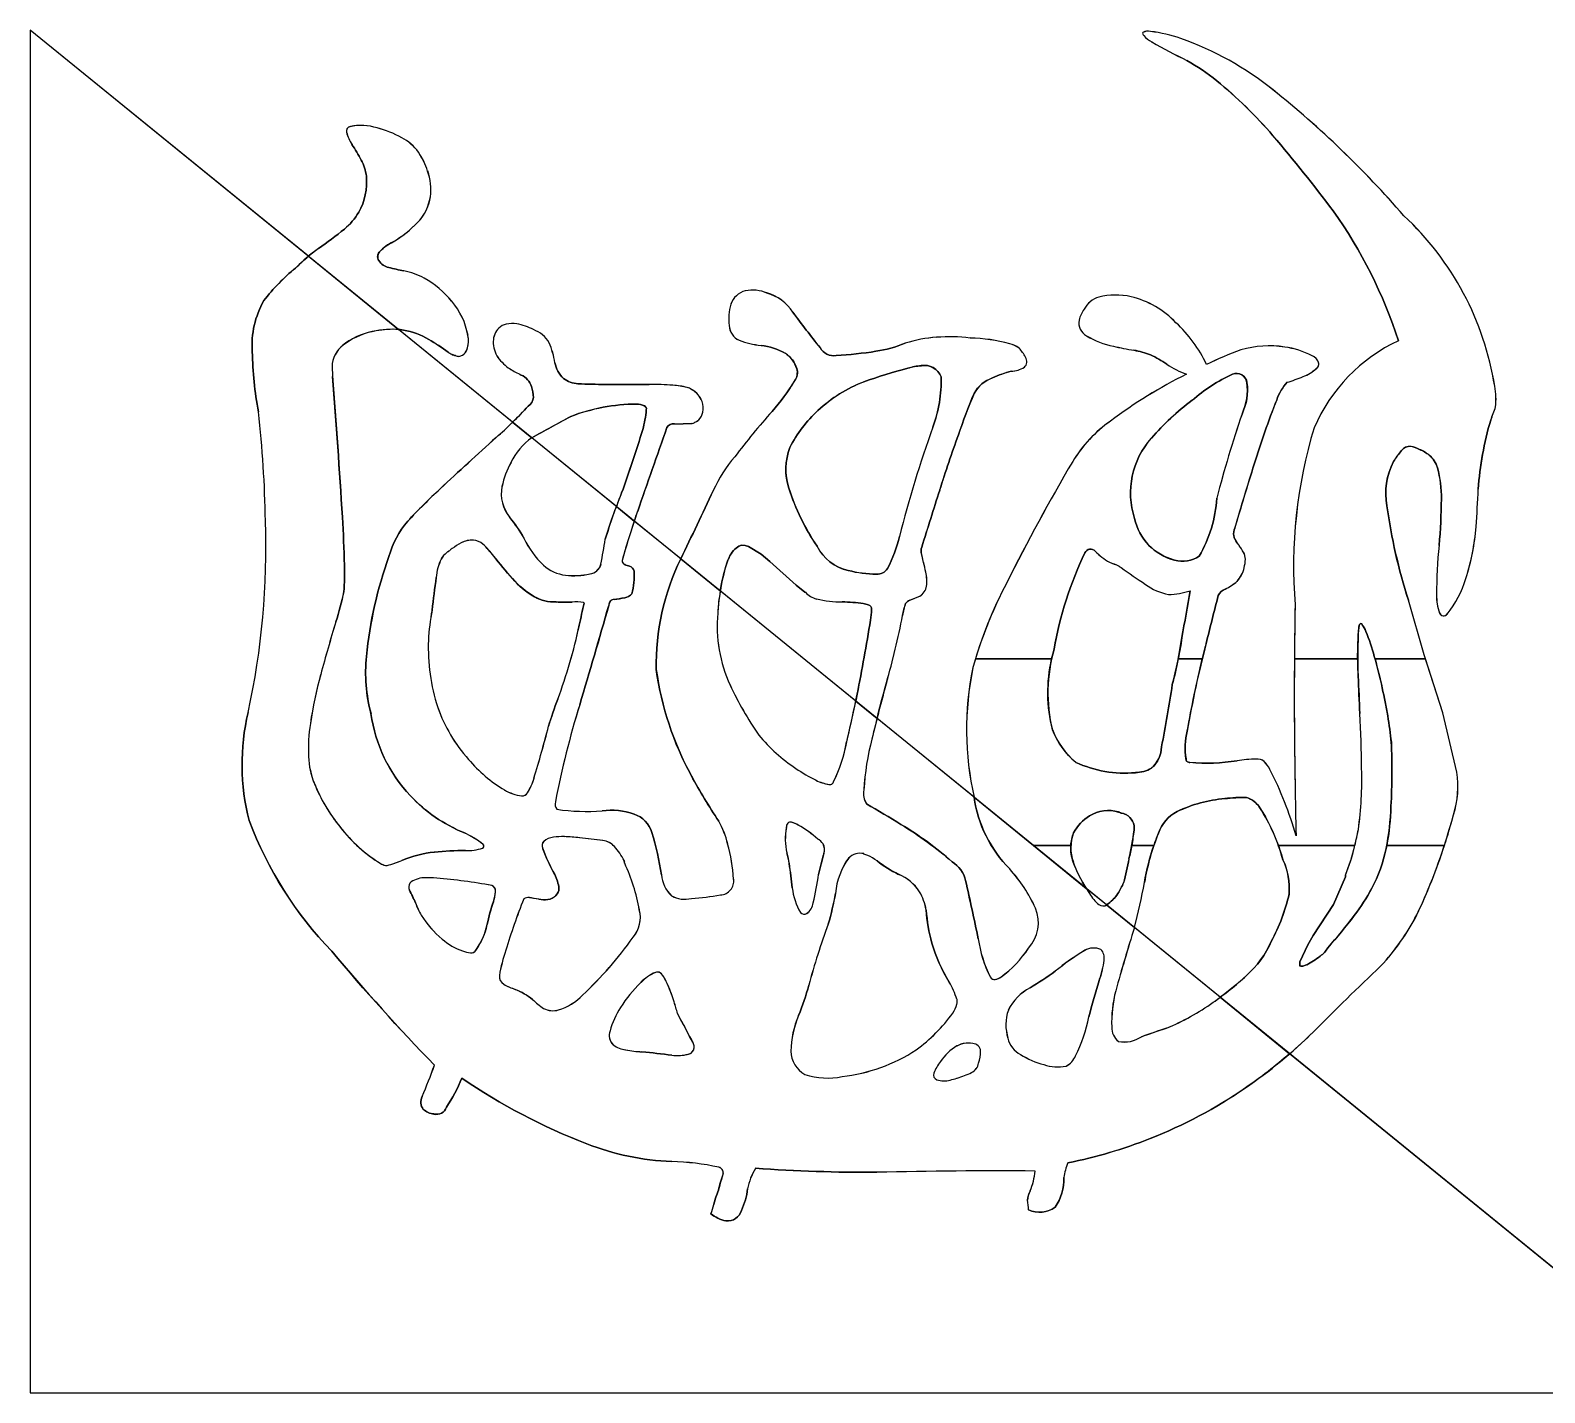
# Model space of a CAD drawing. Header units: inches. Extents: x -867 to 118033, y 851870 to 935970.
# Drawn here: x 111711 to 114098, y 886832 to 888980 of the extents above; entities that cross this region are included whole.
import ezdxf

# ---------------------------------------------------------------- set-up
doc = ezdxf.new("R2010")
doc.units = ezdxf.units.IN
doc.header["$MEASUREMENT"] = 0

msp = doc.modelspace()

# ---------------------------------------------------------------- linework, layer by layer
at = {"color": 7}
for p, q in [((114353.9, 886832.3), (111711.3, 888979.6)), ((111711.3, 888979.6), (111711.3, 886832.3)), ((112753.4, 888412.9), (112753.4, 888413.8)), ((112376.4, 888162.8), (112375.5, 888162.8)), ((112828.2, 888166.5), (112821.8, 888161.9)), ((112832.4, 888168.1), (112828.2, 888166.5)), ((112838.3, 888167.8), (112832.4, 888168.1)), ((112843.6, 888166.1), (112838.3, 888167.8)), ((112863.2, 888153.9), (112843.6, 888166.1)), ((112877.1, 888142.4), (112863.2, 888153.9)), ((112918.5, 888105), (112877.1, 888142.4)), ((112932.3, 888093.9), (112918.5, 888105)), ((112933.2, 888093.9), (112932.3, 888093.9)), ((113908.6, 887995.4), (113883.5, 888081.5)), ((113937.7, 887903.6), (113908.6, 887995.4)), ((113960, 887810.4), (113937.7, 887903.6)), ((113025.2, 887681.2), (113025.1, 887681.9)), ((113784.6, 887648), (113784.6, 887645.4)), ((113784.6, 887645.4), (113765.4, 887601.9)), ((113765.4, 887601.9), (113733.7, 887552.7)), ((113733.7, 887552.7), (113725, 887538.4)), ((113725, 887538.4), (113712.4, 887511.4)), ((113712.4, 887511.4), (113712.5, 887506.2)), ((113712.5, 887506.2), (113714, 887504.7)), ((113714, 887504.7), (113717.4, 887504.5)), ((113717.4, 887504.5), (113723.2, 887506.6)), ((113171.7, 887445.4), (113172.5, 887446.3)), ((113171.7, 887444.6), (113171.7, 887445.4)), ((113172.5, 887452.3), (113171.8, 887452.4)), ((113172.5, 887446.3), (113172.5, 887452.3)), ((112754.2, 887388.4), (112753.4, 887388.5)), ((112754.3, 887387.6), (112754.2, 887388.4)), ((113172.5, 887379.1), (113171.7, 887379.1)), ((113171.7, 887328.1), (113172.5, 887328.1)), ((111711.3, 886832.3), (114353.9, 886832.3))]:
    msp.add_line(p, q, dxfattribs=at)
for points in [[(112391.3, 887328.1, -0.055111), (112367.2, 887282.3, -0.399817), (112347.5, 887271.6, -0.15154), (112330.8, 887278.9, -0.301448), (112329.1, 887299.1, 0.010306), (112348.4, 887348.5, -0.01851), (112186.5, 887528.1, -0.103184), (112056.3, 887734, -0.120959), (112054.6, 887904.5, 0.063512), (112081.9, 888206.3, 0.024265), (112070.8, 888378.4, -0.039016), (112061.2, 888472.8, -0.148803), (112079.5, 888553.5, -0.063522), (112129.4, 888604.8, -0.021561), (112149.7, 888623.4), (111711.3, 888979.6), (111711.3, 886832.3), (114353.9, 886832.3), (113696.4, 887366.5, -0.02734), (113626.7, 887312.7, -0.056811), (113476.3, 887232.8, -0.043653), (113347, 887194.5, 0.070224), (113340.5, 887171.5, -0.155586), (113326.9, 887124.7, -0.268078), (113284.8, 887120.4, 0.046034), (113283.2, 887135.7, -0.10837), (113287.4, 887150.2, 0.067272), (113295.3, 887181.7, 0.007869), (113045.7, 887179.7, -0.018474), (112854.3, 887186, 0.089356), (112842, 887153.6, -0.084297), (112832.2, 887119.6, -0.378712), (112807.8, 887103.2, -0.129516), (112784.1, 887114.5, 0.010082), (112788.9, 887128.8, -0.06366), (112796.2, 887151.4, -0.047427), (112803.6, 887176.7, 0.412458), (112796.5, 887187.7, 0.04646), (112722.3, 887196.6, -0.083304), (112588.6, 887224.6, -0.056916)], [(113872.8, 888317.2, -0.266995), (113887.3, 888323.9, -0.078548), (113901.1, 888319, -0.061401), (113916.5, 888310.1, -0.140506), (113929.3, 888290, -0.075077), (113935.5, 888240.9, -0.023792), (113931.9, 888167.9, 0.028581), (113928, 888090, 0.083513), (113932.5, 888061.2, 0.556873), (113944.7, 888059.5, 0.099876), (113974.1, 888115.5, 0.058859), (113990.2, 888196.9, 0.00868), (113993.7, 888256.3, -0.055868), (114013.3, 888365.2, 0.012909), (114021, 888385.9, 0.07627), (114019.6, 888418.5, 0.168287), (113876.3, 888687.4, 0.045812), (113670.2, 888885.7, 0.082299), (113525, 888966.9, 0.045024), (113477.2, 888977.8, 0.184323), (113465.1, 888976.2, 0.401214), (113466.3, 888971.3, 0.073894), (113479, 888961.2, 0.009968), (113534.2, 888932, -0.045085), (113581.5, 888900.2, -0.042435), (113670.1, 888813.5, -0.014659), (113765.1, 888695, -0.075958), (113867.9, 888490.4, 0.183281), (113734.9, 888353.1, 0.093166), (113705, 888073.9, 0.002645), (113703.9, 887988.8), (113803.6, 887988.8, -0.021718), (113805.3, 888038.5, -0.060902), (113806.6, 888043.1, -0.750169), (113810.9, 888042.8, -0.062141), (113816.6, 888032.2, -0.02804), (113829.8, 887992.9, -0.001207), (113831, 887988.8), (113910.7, 887988.8), (113908.6, 887995.4), (113883.5, 888081.5, -0.042759), (113849.7, 888230, -0.166183), (113860, 888299.8, -0.02967)], [(112322.4, 888677.3, 0.150805), (112341.9, 888717.3, 0.118181), (112337.6, 888757.8, 0.061251), (112323.3, 888787.5, 0.110829), (112296.7, 888810.2, 0.065976), (112258, 888825.7, 0.129921), (112214.8, 888827.7, 0.40681), (112209.8, 888818.8, 0.07663), (112218.4, 888799.7, -0.019502), (112233, 888775.1, -0.085799), (112241.1, 888749.7, -0.150999), (112229, 888692.9, -0.086307), (112206.4, 888666.3, -0.019332), (112165.4, 888635.8, 0.015742), (112149.7, 888623.4), (112291.7, 888508, -0.014783), (112299.7, 888507.2, -0.092021), (112339.4, 888492.4, -0.021612), (112370.1, 888472.3, 0.020501), (112375.5, 888469.1, -0.138406), (112376.4, 888468.3, -0.004327), (112381.3, 888466.8, 0.041521), (112387, 888465.6, 0.017006), (112392.5, 888467.6, 0.175362), (112399.8, 888476.3, 0.115175), (112401.2, 888498.7, 0.133458), (112375.5, 888552.5, 0.090138), (112332.4, 888589, 0.068529), (112300.2, 888600.5, -0.013934), (112276.3, 888605.7, -0.201719), (112260.8, 888616.6, -0.378426), (112262.7, 888631.6, -0.084166), (112283.3, 888646.3, 0.070184)], [(113279.9, 888464.4, 0.083086), (113269.9, 888478.5, 0.127732), (113255.1, 888485.6, 0.060999), (113192.7, 888494.6, 0.050289), (113140, 888495.7, 0.061315), (113090.4, 888486.4, -0.058239), (113044.3, 888473.7, -0.023274), (112981.7, 888467, -0.318074), (112956.3, 888479.4, -0.012807), (112913.5, 888535.4, 0.176594), (112872.5, 888565.6, 0.141446), (112838.3, 888569.1, 0.254042), (112815.6, 888547.7, 0.094349), (112812.7, 888514.2, 0.272202), (112828.5, 888491.1, 0.06938), (112863.1, 888483, -0.099001), (112901.5, 888470.5, -0.173209), (112919.4, 888446.8, -0.244282), (112915.9, 888426.9, -0.042049), (112880.5, 888378.9, 0.019533), (112821.8, 888307.4, 0.074328), (112787.9, 888254, -0.003717), (112736.5, 888146.5), (112798.8, 888095.9, -0.03259), (112809.1, 888139.7, -0.114709), (112821.8, 888161.9), (112828.2, 888166.5), (112832.4, 888168.1), (112838.3, 888167.8), (112843.6, 888166.1), (112863.2, 888153.9), (112877.1, 888142.4), (112918.5, 888105), (112932.3, 888093.9), (112933.2, 888093.9, 0.137325), (112950.6, 888083.3, 0.052206), (112991.3, 888078.6, -0.039081), (113024.4, 888076, -0.061234), (113032.2, 888074, -0.389955), (113037.5, 888066.6, -0.015439), (113035.6, 888049.8, -0.009793), (113014.6, 887933.2, -0.001555), (113012.5, 887922.3), (113046, 887895.1, -0.005675), (113060.9, 887951.3, 0.021764), (113086.3, 888057.3, -0.037231), (113091, 888076.3, -0.166808), (113097.7, 888081.3, 0.014415), (113113.2, 888087.6, 0.232872), (113124, 888103.6, 0.087887), (113122.9, 888125.5, 0.002273), (113115.7, 888156.4, -0.178357), (113116.5, 888165, -0.001216), (113144.8, 888254.8, -0.011476), (113174.2, 888341.9, -0.017032), (113199, 888407.2, -0.192629), (113228.1, 888431.7, -0.05264), (113257.5, 888442.2, 0.121865), (113278.2, 888448.5, 0.384919)], [(113738.4, 888446.6, 0.337691), (113742.4, 888454.7, 0.234051), (113731.8, 888466.7, 0.085029), (113688.7, 888480.4, 0.109404), (113619.7, 888475.9, 0.027051), (113565.4, 888452.9, 0.096966), (113517.2, 888518.7, 0.147389), (113446.4, 888559.7, 0.110178), (113395.7, 888559.2, 0.193659), (113372.4, 888540, 0.105864), (113364.5, 888522.9, 0.322715), (113376.4, 888498, 0.090222), (113418.6, 888481.8, 0.021428), (113451, 888475.2, -0.062248), (113476.9, 888467.9, -0.0489), (113503, 888453.3, 0.061445), (113533.8, 888437.6, 0.045204), (113414, 888363.7, 0.105153), (113354.4, 888299.9, 0.017534), (113250.5, 888108.9, 0.04727), (113201.1, 887988.8), (113321.2, 887988.8, -0.016538), (113325.2, 888004.1, -0.06987), (113373.7, 888155.9, -0.55525), (113389.9, 888158.7, 0.087068), (113412.5, 888141.3, 0.000587), (113426.8, 888135.6, 0.051645), (113430.6, 888132.7, 0.002312), (113469, 888106.3, 0.1078), (113505.5, 888090.3, 0.06971), (113539.5, 888096.4, -0.002349), (113526.5, 888022.3, -0.014725), (113520.9, 887988.8), (113558.7, 887988.8, -0.003665), (113564.8, 888013.2, -0.003176), (113583.8, 888088.8, -0.214328), (113594.9, 888099, 0.079005), (113613.5, 888111.2, 0.136284), (113624.8, 888132.6, 0.042038), (113626.7, 888145.8, 0.121208), (113624, 888156.3, 0.033156), (113613.3, 888172.3, -0.089896), (113608.2, 888183.1, -0.153361), (113610, 888194.9, -0.00558), (113640.6, 888295.8, -0.02004), (113676.1, 888396.9, -0.10938), (113692.5, 888424.8, 0.024126), (113717.5, 888433.8, 0.094696)], [(112291.7, 888508, 0.064867), (112256.6, 888505.8, 0.116531), (112208.2, 888486.2, 0.208218), (112187.2, 888454.5, 0.02194), (112187.8, 888434.8, -0.003556), (112203.2, 888212.2, -0.008585), (112206.5, 888136.6, -0.036626), (112205.4, 888094.7, -0.030322), (112193, 888047.4, 0.008639), (112169.1, 887964.3, 0.029199), (112152.8, 887887.2, 0.047639), (112149.8, 887834.8, 0.083135), (112158.7, 887793.4, 0.077424), (112199.8, 887723.9, 0.095524), (112264.9, 887665.6, 0.133345), (112273.8, 887663.3, 0.037671), (112297.1, 887671.2, -0.074764), (112348.2, 887684.4, -0.017227), (112397.2, 887687, 0.103318), (112424.3, 887690.7, 0.529251), (112425.4, 887696.3, 0.058891), (112394.6, 887715, -0.106556), (112310.7, 887773, -0.157893), (112248.3, 887902.7, -0.090292), (112241.1, 887992.9, -0.061166), (112276.6, 888150.2, -0.11155), (112306.2, 888206, -0.016825), (112357.4, 888257.1, -0.002917), (112445.6, 888337.8, 0.013927), (112471.5, 888361.8)], [(112754.3, 888412.9, 0.018572), (112753.4, 888412.9), (112753.4, 888413.8, 0.06936), (112746.9, 888416.5, 0.047212), (112724.2, 888420.2, 0.024282), (112687.1, 888421.4, -0.000753), (112617.5, 888421.5, -0.013374), (112574.7, 888422.6, -0.164458), (112551.7, 888430.9, -0.15617), (112538.3, 888455.7, 0.064833), (112529.2, 888487, 0.17195), (112504.6, 888507.8, 0.077232), (112478.1, 888516.9, 0.099365), (112461.6, 888516.5, 0.128164), (112449.8, 888510.3, 0.199677), (112441.1, 888489.1, 0.156287), (112448.5, 888463.8, 0.086381), (112467.5, 888445.9, 0.029794), (112485.2, 888436.3, -0.218512), (112501.2, 888418, -0.050196), (112504.4, 888401, -0.223734), (112496.1, 888387.2, -0.013892), (112471.5, 888361.8), (112501.6, 888337.4, -0.00619), (112563.1, 888370.9, -0.093205), (112666.8, 888390.4, -0.103421), (112679, 888387.9, -0.384925), (112682.3, 888381.2, -0.045853), (112676.6, 888350.3, -0.014561), (112643.4, 888250.4, 0.006316), (112635.1, 888229), (112663.3, 888206, -0.003465), (112668.7, 888221.5, -0.002724), (112714.9, 888353.4, -0.338072), (112726.7, 888359.2, 0.005218), (112753.9, 888360.2, 0.309415), (112758.7, 888361.9, 0.132077), (112765.2, 888365.7, 0.147744), (112771.4, 888377.8, 0.135646), (112770.1, 888394.7, 0.18433)], [(113025.2, 888425.7, -0.021509), (113094.5, 888447, -0.053885), (113115.9, 888451, -0.363115), (113147.1, 888433.4, -0.093078), (113133.9, 888354, 0.023125), (113081.4, 888181.9, -0.067346), (113062.3, 888131.1, -0.278742), (113045.2, 888122.6, -0.067064), (113000.7, 888128.3, -0.223721), (112951.5, 888166.4, -0.070697), (112907, 888257.7, -0.171192), (112908.6, 888321.9, -0.090372), (112952.9, 888380.4, -0.097027)], [(113629.1, 888424.3, -0.143663), (113621.4, 888374.8, 0.018808), (113581.5, 888242.1, -0.117601), (113553.9, 888150.9, -0.229986), (113515, 888144.6, -0.2857), (113452, 888210.2, -0.267121), (113478.6, 888336.8, -0.053371), (113542.6, 888396.4, -0.07094), (113606.4, 888437.7, -0.49062)], [(112635.1, 888229), (112501.6, 888337.4, 0.122439), (112469, 888298.5, 0.077208), (112454.8, 888260.6, 0.221374), (112466.9, 888212, -0.044103), (112489.5, 888178.9, 0.092474), (112520.1, 888136.7, 0.149827), (112554.8, 888120.7, 0.078107), (112593.5, 888122.8, 0.300992), (112610.8, 888138.2, 0.003448), (112617.6, 888177.4, -0.014936)], [(112698, 887972.1, -0.118411), (112736.5, 888146.5), (112663.3, 888206, 0.013731), (112644.2, 888143.7, 0.354128), (112648.3, 888138.1, 0.149403), (112648.2, 888137.2, -0.033756), (112656, 888134.8, -0.301225), (112663.1, 888127, -0.067966), (112659.6, 888091.3, -0.155357), (112648.2, 888085.3, -0.0383), (112630.8, 888082.5, 0.394404), (112623.2, 888073.2, -0.002997), (112577.3, 887916.7, 0.027314), (112539, 887763.7, 0.262389), (112541.3, 887751.8, 0.054171), (112612.7, 887749.4, -0.120269), (112663.1, 887744.3, -0.238212), (112691.2, 887715.2, -0.030328), (112706.2, 887648.7, 0.177342), (112721.8, 887615.4, 0.189169), (112753.4, 887611.4, 0.024901), (112799.3, 887616.8, 0.43233), (112820, 887641.7, 0.054023), (112810.5, 887697.3, 0.072563), (112796.4, 887733.1, -0.024272), (112753.4, 887804.6, -0.09052)], [(112576.7, 888041.9, -0.011586), (112584.4, 888076.8, 0.253288), (112583.5, 888077.6, 0.095247), (112565.2, 888078.5, -0.0106), (112540, 888078.6, -0.133876), (112505.9, 888086.9, -0.082431), (112471.3, 888115.6, -0.01622), (112441.7, 888150.9, 0.042319), (112424.7, 888169.9, 0.140851), (112409.8, 888176, 0.145933), (112390.6, 888171.6, 0.038492), (112376.4, 888162.8), (112375.5, 888162.8, 0.000616), (112372, 888159.4, 0.032553), (112367.4, 888156.1, 0.095329), (112359.1, 888146.3, 0.096767), (112351.1, 888117.3, -0.001525), (112344.5, 888065.7, 0.034244), (112338.8, 888018.3, 0.085899), (112353.5, 887912.4, 0.097395), (112402.1, 887830.5, 0.083463), (112458.9, 887782.3, 0.098864), (112485.7, 887772.9, 0.30663), (112495, 887777.8, 0.075685), (112505.3, 887800.9, 0.009946), (112528.3, 887882.6, -0.023424), (112542.8, 887925.3, 0.034776)], [(113012.5, 887922.3), (112798.8, 888095.9, 0.02545), (112794.8, 888061, 0.128799), (112814.4, 887947.7, 0.044216), (112859.8, 887868.8, 0.076323), (112918.1, 887816.3, 0.034366), (112949.8, 887797.5, 0.076032), (112971.3, 887790.9, 0.341488), (112977.6, 887795.2, 0.069217), (112998.2, 887858.2, 0.009229)], [(113807, 887902.9, -0.00262), (113804.5, 887961.7, -0.01182), (113803.6, 887988.8), (113703.9, 887988.8, 0.006126), (113704.9, 887791.7, 0.002492), (113706.5, 887710.1, 0.048247), (113665.4, 887814.7, 0.065909), (113656.1, 887827.1, 0.224936), (113643.6, 887830.8, 0.038284), (113613.5, 887828.4, -0.06616), (113539.1, 887825.8, -0.485088), (113533, 887831.2, -0.101913), (113535.1, 887875.1, -0.016956), (113558.7, 887988.8), (113520.9, 887988.8, -0.017973), (113511.4, 887948.4, -0.010562), (113494.5, 887850.3, -0.208845), (113478.6, 887816.5, -0.11949), (113453.2, 887809.6, -0.131776), (113359.3, 887825.8, -0.127624), (113322.5, 887877.3, -0.118385), (113321.2, 887988.8), (113201.1, 887988.8, 0.005191), (113197, 887975.1, 0.105733), (113198.9, 887770.8), (113292.7, 887694.6), (113351.5, 887694.6, -0.078177), (113355.9, 887714.9, -0.129583), (113381, 887741.4, -0.224047), (113426.8, 887747.5, -0.071036), (113428.2, 887747.4, 0.101063), (113431.2, 887745.9, -0.019588), (113434.7, 887745, -0.023828), (113438.4, 887743.5, -0.322257), (113451.2, 887718.9, -0.013384), (113447.4, 887694.6), (113482.3, 887694.6, -0.014271), (113489.6, 887714, -0.194353), (113519.1, 887748.2, -0.094044), (113594.2, 887768.6, -0.035175), (113628.6, 887770.4, -0.177154), (113649.6, 887754.1, -0.054292), (113678.7, 887694.6), (113799.2, 887694.6, 0.016129), (113804.7, 887719.9, 0.043741), (113809.8, 887815.9, 0.012835)], [(113960, 887810.4), (113937.7, 887903.6), (113910.7, 887988.8), (113831, 887988.8, -0.013434), (113842.3, 887943.1, -0.01242), (113851, 887899.1, -0.017255), (113856.7, 887857.4, -0.024091), (113856.1, 887756.7, -0.03797), (113849.4, 887694.6), (113940.3, 887694.6, 0.01383), (113954.7, 887743.3, 0.116879)], [(113046, 887895.1, 0.003269), (113038, 887862.5, 0.051211), (113025.2, 887782.5, 0.204101), (113029.6, 887760.3, -0.011598), (113083.7, 887727.8, -0.044991), (113164.3, 887669, -0.200983), (113185.6, 887639.4, -0.006426), (113205.5, 887547.7, 0.079721), (113224.3, 887487.7, 0.326464), (113232.3, 887483.7, 0.087838), (113241.2, 887487.4, 0.087656), (113284.9, 887532.9, 0.286319), (113295.9, 887595.8, 0.076349), (113255.1, 887657.9, -0.160397), (113198.9, 887770.8), (113198.9, 887770.8)], [(112961, 887697.3, 0.121011), (112952.5, 887705, 0.051248), (112921.9, 887726.9, 0.077555), (112910.9, 887731.4, 0.238499), (112905.2, 887729.9, 0.167798), (112903, 887723.1, 0.09655), (112903.6, 887683, -0.014406), (112907.6, 887666.2, -0.00033), (112912.3, 887628.1, 0.1059), (112925.3, 887589.1, 0.313865), (112935.1, 887587.4, 0.231713), (112945.4, 887604.6, 0.026659), (112953.9, 887649.3, -0.007425), (112962.4, 887682.7, 0.16995)], [(112661.5, 887550.1, 0.245812), (112671.3, 887593.6, 0.065072), (112648.2, 887666.7, 0.134826), (112647.9, 887668.7, -0.114996), (112647.3, 887671, 0.061748), (112632.2, 887693.1, 0.16919), (112613.9, 887702.6, 0.009694), (112577.3, 887706.9, 0.017654), (112553.1, 887708.7, 0.044621), (112535.9, 887707.8, 0.15913), (112520.6, 887701.2, 0.263058), (112518.5, 887691.1, 0.037983), (112537.9, 887649, -0.091013), (112544.6, 887627.1, -0.183458), (112539.9, 887616.1, -0.186991), (112527.1, 887609.5, -0.076588), (112512.5, 887610.2, 0.012233), (112497.6, 887612.6, 0.175338), (112489.2, 887610.6, 0.023216), (112460.9, 887529.6, 0.04069), (112450.7, 887490, 0.28537), (112457.7, 887476, 0.048651), (112475.8, 887468, -0.083296), (112502.9, 887452.2, 0.044689), (112520.4, 887438, 0.196761), (112544, 887435.7, 0.127879), (112581.9, 887459.1, 0.050671)], [(113351.5, 887694.6), (113292.7, 887694.6), (113375.8, 887627, -0.051476), (113355.4, 887668.4, -0.099669)], [(113467.6, 887636.3, -0.041396), (113482.3, 887694.6), (113447.4, 887694.6, -0.011453), (113443.1, 887673.9, -0.01007), (113434.7, 887636.1, -0.034546), (113425.7, 887618.9, -0.087737), (113407.8, 887601), (113451.7, 887565.4), (113451.7, 887565.4, 0.020125)], [(113840.2, 887504.9, 0.068823), (113896.9, 887585.4, 0.031999), (113940.3, 887694.6), (113849.4, 887694.6, -0.002893), (113848.5, 887689.9, -0.072675), (113826, 887627.3, -0.038888), (113798.2, 887584.4, -0.02059), (113756.6, 887533.6, -0.114728), (113744.4, 887520.4, -0.052839), (113723.2, 887506.6), (113717.4, 887504.5), (113712.5, 887504.7), (113712.4, 887511.4), (113725, 887538.4), (113733.7, 887552.7), (113765.4, 887601.9), (113784.6, 887645.4), (113784.6, 887648, 0.030329), (113799.2, 887694.6), (113678.7, 887694.6, -0.019139), (113685.8, 887672.2, -0.131139), (113695.5, 887618.3, -0.068706), (113667.5, 887543.6, -0.106182), (113628.2, 887489.7, -0.027075), (113586.9, 887455.5), (113696.4, 887366.5, 0.015633), (113733.5, 887400.6, -0.009266)], [(113159.7, 887479.6, -0.058552), (113132.2, 887541, -0.043685), (113123.4, 887593, 0.088622), (113113, 887621.9, 0.151789), (113080, 887649.3, -0.046532), (113046.1, 887670.5, 0.04555), (113031.4, 887679.1, 0.043142), (113025.2, 887681.2), (113025.1, 887681.9, 0.251715), (113001.3, 887675, 0.137334), (112980.6, 887619.3, -0.022108), (112969.2, 887570.9, 0.025269), (112938.4, 887474.4, -0.028381), (112922.3, 887427, 0.095667), (112910.2, 887370.5, 0.266705), (112932.3, 887334, 0.133638), (112990.9, 887330.6, 0.117773), (113107.7, 887372.7, 0.081266), (113165.4, 887430.7, 0.080524), (113171.7, 887444.6), (113171.7, 887445.4), (113172.5, 887446.3), (113172.5, 887452.3), (113171.8, 887452.4, 0.059624)], [(112444.8, 887622.2, 0.321528), (112438.7, 887631.8, 0.021484), (112351.9, 887643.5, 0.022843), (112331.3, 887644, 0.102534), (112319.7, 887641.3, 0.130045), (112309.7, 887635.3, 0.267367), (112308.5, 887625.2, -0.005872), (112318.5, 887604.5, 0.058515), (112327.5, 887584.9, 0.081344), (112360.7, 887547.3, 0.099387), (112392.8, 887528.6, 0.035917), (112405.3, 887525.5, 0.245908), (112412.6, 887528.3, 0.105203), (112431.5, 887570.1, -0.034055), (112441.4, 887606.7, 0.056891)], [(113375.8, 887627, 0.010654), (113381.1, 887619, 0.091005), (113395.8, 887601.7, 0.311976), (113407.8, 887601)], [(113586.9, 887455.5), (113451.7, 887565.4, 0.007087), (113422.2, 887465.9, 0.070922), (113415.9, 887408.8, 0.248353), (113426.8, 887385.9, 0.199635), (113462.9, 887393.4, -0.006886), (113502.4, 887407, 0.05678), (113576, 887447.7, 0.006803)], [(113396.1, 887482, -0.00792), (113398.8, 887489.7, -0.04061), (113401, 887498.3, 0.057732), (113403.9, 887513.7, 0.231089), (113399, 887531, 0.223752), (113373.4, 887529.5, 0.032861), (113326.9, 887496.5, -0.012035), (113287.2, 887470.3, 0.160241), (113253, 887435.3, 0.160304), (113252.3, 887391, 0.221951), (113272.1, 887365.5, 0.080228), (113309, 887349.4, 0.124433), (113344, 887346.9, 0.177577), (113359, 887363.4, 0.06059), (113380, 887424.7, -0.013372)], [(112731.5, 887430.2, 0.013244), (112726.1, 887448.3, 0.042352), (112710.6, 887486.3, 0.086452), (112704.4, 887494.2, 0.181931), (112696.6, 887494.7, 0.105167), (112673.6, 887478.6, 0.063777), (112641.6, 887439.3, 0.079039), (112625.2, 887402.7, 0.295118), (112630.3, 887380.5, 0.12746), (112649.8, 887372.7, 0.051219), (112675.4, 887369.8, -0.006938), (112722.5, 887364.2, 0.101871), (112749.9, 887366.2, 0.282022), (112757.9, 887375.8, 0.127329), (112753.8, 887388.4), (112753.4, 887388.5, -0.004335)], [(113206.1, 887351.8, 0.082015), (113209.3, 887370.8, 0.360369), (113196.9, 887382.8, 0.094324), (113183.1, 887382.5, 0.109868), (113177.4, 887381.3, -0.017853), (113172.5, 887379.1), (113171.7, 887379.1, 0.095638), (113146, 887354.2, 0.069381), (113135.4, 887336, 0.391778), (113140.2, 887325.6, 0.16265), (113161.1, 887325.1, 0.029698), (113171.7, 887328.1), (113172.5, 887328.1, 0.027865), (113195, 887336.9, 0.232972)]]:
    msp.add_lwpolyline(points, format="xyb", close=True, dxfattribs=at)
for centre, radius, start, end in [((113468.3, 888974.3), 3.66, 149.4326, 236.8779), ((113473.3, 888961.2), 17.1, 76.7945, 118.5693), ((113506.6, 889009), 55.2, 223.0849, 239.9894), ((113440.5, 888707.3), 273, 71.9571, 82.2688), ((114237.1, 890331.7), 1566.3, 241.0513, 243.3358), ((113352.8, 888488.4), 508.5, 51.3869, 70.2061), ((113381.6, 888654.6), 316.6, 50.8602, 61.186), ((113116, 888335.6), 731.7, 40.7753, 50.4949), ((112693.4, 887664.2), 1564, 40.8616, 51.3535), ((112216.9, 888820.7), 7.31, 97.3183, 194.8504), ((112276.2, 888837), 68.9, 195.3216, 212.8498), ((112232.7, 888745.1), 84.5, 72.5889, 101.422), ((112218.7, 888671.9), 158.8, 60.5687, 75.6674), ((111910.9, 888600.3), 366.4, 28.495, 32.964), ((112259.5, 888739.7), 79.8, 36.8765, 62.1734), ((111696.8, 887134.9), 2590.7, 37.0279, 40.3872), ((112163.5, 888738.9), 78.3, 7.9221, 27.5377), ((112209.6, 888714.4), 135.1, 18.7526, 32.7728), ((112143.1, 888740.9), 98.4, 330.7988, 5.1458), ((112255.2, 888728.6), 87.5, 352.5764, 19.5364), ((112267.4, 888728.9), 75.4, 315.4839, 351.1542), ((112141.4, 888744.6), 101.7, 309.679, 329.4103), ((112192.9, 888800.4), 178.6, 300.397, 315.879), ((113146.9, 888256.4), 758, 17.9789, 35.3538), ((113559.7, 888346), 465.6, 8.9546, 47.1651), ((111791.1, 889180.2), 660.7, 304.5125, 308.9424), ((112354.8, 888379.1), 319, 126.4195, 134.9676), ((112270.3, 888623), 11.4, 140.0649, 214.3914), ((112316.4, 888578.1), 75.8, 115.8825, 136.4179), ((112305.5, 888383.8), 282.6, 128.5463, 143.0849), ((112281.6, 888629.5), 24.4, 211.866, 257.4845), ((112381.1, 889032.4), 439.4, 256.1927, 259.3859), ((112274.7, 888478), 125.1, 62.5367, 78.2179), ((112253.4, 888452), 158.1, 39.4536, 60.056), ((112846.7, 888537.5), 32.7, 104.8596, 161.8755), ((112849.2, 888508.1), 62, 67.9114, 100.1148), ((112851.6, 888494.1), 74.4, 33.6918, 73.7511), ((113407.8, 888520.6), 40.4, 107.4528, 151.2935), ((113422.2, 888445.8), 116.4, 78.0357, 103.1853), ((113413.7, 888421.6), 141.9, 43.15, 76.6877), ((112203, 888483), 142.2, 150.2596, 184.1143), ((112289.4, 888478.3), 113.7, 10.3524, 40.7591), ((112902.1, 888523.5), 89.9, 164.3496, 185.9089), ((114028.4, 889342.5), 1376.4, 215.9033, 218.8384), ((113408.3, 888513), 44.9, 143.102, 167.2742), ((112273.9, 888393.5), 113.7, 98.7638, 125.3508), ((112282.3, 888372.2), 136.1, 82.6458, 100.8793), ((112279.8, 888393), 115.9, 59.0659, 80.0965), ((112470.9, 888489.1), 29.8, 134.8778, 180.0464), ((112467.7, 888490.9), 26.3, 103.4195, 132.6333), ((112470.9, 888475.6), 41.9, 80.1342, 102.8325), ((112461.9, 888426.9), 91.5, 62.1561, 79.8213), ((112487.6, 888462.8), 48.1, 30.2433, 69.2697), ((112840.3, 888516.1), 27.6, 183.9092, 244.8176), ((113387.7, 888518.8), 23.7, 169.8247, 241.3673), ((113373.4, 888362.9), 212, 25.1318, 47.2856), ((112234.1, 888446.3), 47.6, 122.98, 170.0278), ((112122.1, 888126.8), 425.3, 54.32, 59.2723), ((112352.6, 888490.6), 49.3, 346.4686, 9.4937), ((112484.3, 888488.1), 43.2, 178.6499, 214.1808), ((112413.2, 888436.4), 126.5, 8.7628, 23.6006), ((112874.7, 888611), 128.5, 248.9477, 264.8229), ((112850.9, 888380.7), 103, 60.5811, 83.1969), ((113013.2, 888677.2), 205.8, 278.6807, 292.013), ((113153, 888289.7), 206.4, 93.6312, 107.666), ((113161.1, 888233.5), 263, 83.0956, 94.6112), ((113187.1, 888235.3), 259.4, 74.7943, 88.7569), ((113248.7, 888453.6), 32.6, 49.5852, 78.7016), ((113441.9, 888605.8), 126.1, 238.704, 259.3256), ((113664.3, 888322.4), 159.9, 81.226, 106.2002), ((113982.4, 888246.5), 269.4, 115.1484, 156.6921), ((112669.7, 888487.3), 608.7, 181.3646, 190.302), ((112411.6, 888536.6), 76.5, 237.168, 241.866), ((112374.5, 888467.1), 2.23, 30.346, 61.866), ((112295.8, 888186.4), 293.2, 73.0516, 74.0433), ((112391.2, 888500.5), 35.1, 253.534, 263.0444), ((112360.9, 888548.2), 86.6, 287.5058, 291.4029), ((112384.1, 888482), 16.7, 300.2523, 349.6443), ((112509.4, 888509.3), 76, 216.7527, 236.5007), ((112877.2, 888433.6), 44.1, 16.6696, 56.6156), ((112977.8, 888491.1), 24.4, 208.6266, 279.2046), ((112940.5, 889142.6), 676.9, 273.4908, 278.8237), ((113232.9, 888441.4), 52.4, 26.0345, 45.0327), ((113270.2, 888457.4), 11.9, 311.7396, 35.9502), ((113512, 888857), 386.6, 256.0118, 260.9219), ((113434.6, 888368), 108.5, 67.0655, 81.3132), ((113415.5, 888327.6), 153.1, 55.1708, 66.369), ((113804.7, 887962.4), 545.8, 109.8149, 116.013), ((113670.4, 888347.7), 133.9, 62.7058, 82.1464), ((113725, 888450.1), 18, 19.9951, 67.6901), ((112412.3, 888451.5), 225.1, 179.2273, 184.4886), ((112556.6, 888590), 169.5, 238.243, 245.0693), ((112473.2, 888409.7), 29.2, 16.3793, 65.6835), ((112583.6, 888464.4), 46.2, 190.8821, 226.3868), ((112898.5, 888440.1), 21.9, 322.7233, 16.3453), ((113307, 887631.6), 842.6, 104.6044, 109.5331), ((113123.9, 888350.2), 101.1, 94.5513, 106.889), ((113120.9, 888423.5), 28, 20.637, 100.4639), ((113292.4, 888297.7), 148.6, 103.5886, 115.6416), ((113255.2, 888487.2), 45, 272.9484, 300.7408), ((113881.8, 887739.7), 779.9, 116.5041, 126.857), ((113581.9, 888570.3), 141.2, 236.0164, 250.0809), ((113719.5, 888193.4), 269.2, 114.8431, 131.0741), ((113612.5, 888422.2), 16.6, 8.163, 111.6206), ((113694.5, 888495), 65.4, 290.6441, 312.2823), ((113735.1, 888453.3), 7.44, 296.8154, 23.5403), ((96545.2, 887238.5), 15688.3, 3.55835, 4.36999), ((112418.7, 888393.4), 86.1, 5.0608, 16.5552), ((112575.5, 888460.7), 38.1, 231.356, 268.7126), ((112616.8, 889222.7), 801.2, 266.9827, 270.0477), ((112672.2, 911513.1), 23091.6, 269.86426, 270.03681), ((112692.6, 888038.5), 382.9, 85.263, 90.8269), ((112716.3, 888298.7), 121.8, 75.5401, 86.2674), ((112740.3, 888391.6), 25.8, 59.4265, 75.698), ((112753.9, 888401.1), 11.9, 87.8721, 92.1279), ((112738.3, 888383.1), 33.9, 19.9372, 61.7136), ((112613.8, 888613.2), 355, 318.7021, 328.3334), ((113104.8, 888218.3), 222.1, 110.9788, 133.1465), ((112929.2, 888428.9), 218, 339.9151, 1.1858), ((113244.3, 888383.1), 51.2, 108.396, 152.0091), ((113540.9, 888412.6), 88.9, 334.8227, 7.7255), ((113747.3, 888373.8), 74.9, 137.0687, 162.0374), ((113612.1, 888688.4), 275.6, 286.963, 292.4911), ((113914.2, 888397.7), 107.5, 353.7191, 11.1653), ((112027.6, 888815.5), 634.8, 311.1893, 317.5644), ((112485.6, 888403), 19, 303.5971, 354.0424), ((112667, 888104.7), 285.7, 90.0182, 111.3237), ((112666.9, 888360.2), 30.3, 65.5209, 89.9932), ((112676.9, 888382.7), 5.61, 344.2206, 63.5194), ((112740.3, 888384), 31.7, 348.8098, 19.7089), ((114143.9, 888010.9), 1024.6, 157.2466, 161.1495), ((113788.7, 888067.6), 410.7, 126.8097, 139.0298), ((114919.6, 887903.5), 1337.9, 158.3555, 162.9477), ((110304.1, 888178.4), 1778, 0.8977, 6.4577), ((113885.5, 885873.4), 2826, 117.9007, 119.3194), ((112511.4, 888396.7), 171.6, 344.3232, 354.8247), ((112754.8, 888376), 14.6, 285.4895, 315.5851), ((112748.3, 888381.9), 23.4, 316.2971, 349.9144), ((113766, 887592.9), 1184.1, 138.4055, 142.8816), ((113091.2, 888229.8), 204.5, 132.5707, 153.2265), ((113534.2, 888191.5), 209.9, 124.9049, 148.9159), ((115364.7, 887778.8), 1842.4, 161.1242, 165.4342), ((114489.2, 888223.3), 496.6, 163.4029, 176.1937), ((113615.7, 888525.3), 428.7, 338.0668, 341.0251), ((110945.9, 888871.6), 1807.5, 339.9005, 343.2374), ((124790.4, 884053.1), 12818.4, 160.39833, 161.02269), ((112724.6, 888348.5), 10.9, 78.8668, 153.5826), ((112693.2, 889662), 1303.3, 271.4703, 272.6663), ((112755, 888364.6), 4.53, 255.1083, 323.8796), ((114966.6, 887700.2), 1945.8, 160.3677, 165.6667), ((115058.2, 887655.9), 2005, 159.9921, 162.6219), ((114462.6, 888133.9), 760, 163.2372, 184.5278), ((119317.7, 880743.4), 10242.2, 132.14175, 132.81034), ((112563.5, 888252.3), 105.2, 126.0357, 153.9576), ((112998.9, 888287.5), 96.6, 159.1306, 197.6982), ((113575.3, 888250.4), 129.7, 138.2089, 198.0317), ((114013.5, 888200.6), 182.8, 140.3331, 147.1309), ((113885.8, 888307.9), 16, 84.6116, 144.4076), ((113878.9, 888277.7), 46.9, 61.759, 79.724), ((113872.4, 888252.3), 72.7, 52.6857, 66.7401), ((112584.1, 888233.8), 132, 150.6381, 168.2979), ((112983.6, 888167.2), 214.1, 139.0741, 156.0776), ((116024.7, 886724.1), 3100.6, 149.4535, 153.4716), ((118146.8, 886874.8), 4725, 162.4984, 163.7773), ((113956.9, 888249.9), 109, 152.791, 190.5325), ((113887.9, 888277.6), 43.3, 16.688, 48.6802), ((113769.9, 888245), 165.7, 358.5889, 15.7631), ((113091.3, 887470.8), 1075.5, 133.0267, 136.8823), ((112513, 888249.3), 59.3, 169.0758, 219.5728), ((113488.6, 887911.5), 910.7, 158.1517, 163.0218), ((105532, 891653.9), 8012.9, 334.04167, 334.89343), ((113250.4, 888368.5), 360.8, 197.8045, 214.0578), ((131588.6, 882403.7), 19349.7, 162.39906, 162.67779), ((112281.5, 888327.6), 1713.7, 355.6505, 357.6135), ((113787.1, 887826.1), 1186.3, 160.5261, 164.467), ((113376.4, 888254.4), 205.4, 329.7414, 356.5703), ((114733.1, 888353.1), 891.9, 187.9307, 197.7244), ((113166.7, 888242.9), 768.8, 354.3981, 359.8497), ((110885.1, 888162.3), 1197.6, 347.5682, 2.1046), ((110004.3, 888079.9), 2202.9, 1.4745, 3.442), ((112414.8, 888112.4), 143.3, 139.2473, 164.7075), ((112291.1, 888067.8), 227.5, 29.262, 39.2155), ((113536.2, 888228), 86.1, 191.9407, 255.7192), ((113637.6, 888224.2), 353.7, 342.0999, 355.7008), ((112441, 888075), 109, 117.5213, 126.3386), ((112407.6, 888141.7), 34.4, 86.3438, 119.5548), ((112406.6, 888147), 29.2, 51.7994, 83.869), ((112618, 888239.8), 142.2, 205.3318, 226.4651), ((109767, 888651.6), 2889.8, 349.7665, 350.5568), ((112884, 888227.1), 202.5, 331.6958, 347.1072), ((113627.9, 888186.2), 19.9, 154.15, 189.0259), ((113640.4, 888191.6), 33.3, 194.8306, 215.3779), ((113498.1, 888083.8), 145.3, 30.466, 37.5483), ((112899.5, 887927.3), 661.6, 160.3119, 174.3126), ((112388.7, 888129.6), 34.1, 128.5352, 150.5359), ((112394.6, 888122.2), 43.4, 121.2724, 128.5588), ((113756.3, 886737), 1984.8, 134.0809, 134.222), ((112321, 888060.2), 151.1, 36.919, 46.612), ((113000.1, 888589), 709.8, 218.1181, 221.8352), ((112863.2, 888123.4), 56.6, 137.0093, 162.9514), ((113016.5, 888199.5), 73, 207.041, 257.4835), ((113127.7, 888159.7), 12.4, 154.5977, 191.7514), ((109722.4, 887348.4), 3488.2, 12.8732, 13.4059), ((113890.2, 887907.3), 573.2, 154.2959, 170.2828), ((113382.7, 888152.3), 9.68, 41.7139, 157.8788), ((113450.8, 888214.3), 82.4, 222.3696, 242.274), ((113527.9, 888187.8), 45.1, 253.3139, 305.1219), ((113603.9, 888145.4), 22.9, 0.9325, 31.8417), ((114611.1, 888095), 683.1, 173.8743, 180.4228), ((111920.4, 888122.9), 286.4, 354.3561, 2.7463), ((112429.5, 888111.4), 78.6, 153.6463, 175.7548), ((112563.6, 888185.3), 65.2, 228.1689, 262.2533), ((112590.6, 888143.5), 21, 278.1568, 345.1622), ((112649.8, 888143.5), 5.58, 177.298, 255.3), ((112649.6, 888137.5), 1.41, 154.7123, 188.7015), ((112634.3, 888078.7), 60.2, 68.8782, 76.6114), ((112653.7, 888125.5), 9.57, 9.0157, 76.0702), ((112530.5, 888122), 132.7, 346.6237, 2.1764), ((113080.2, 887979.1), 382.3, 154.0345, 181.0469), ((113139.6, 888039.2), 345.5, 163.0487, 176.3847), ((113044.2, 888290.7), 168.1, 254.9762, 270.3231), ((113046.6, 888141), 18.5, 265.4726, 327.7741), ((113061.5, 888111.6), 63, 352.7121, 12.8026), ((115879.1, 894255.9), 6593.4, 248.03063, 248.16517), ((113442.5, 888152.2), 22.9, 226.8026, 238.6282), ((116306.2, 892273.6), 5041.4, 235.2219, 235.7519), ((113580.4, 888142.2), 45.4, 316.7388, 347.7815), ((113547.8, 888150.9), 79.1, 346.6285, 356.2573), ((103901.2, 889169.1), 8515.1, 352.55493, 352.90439), ((112575.1, 888205.4), 137.3, 220.8592, 239.7084), ((112567.5, 888245), 125, 264.1638, 282.0284), ((113102.4, 888106.6), 21.8, 299.7638, 352.1997), ((113859.7, 887787.9), 688.6, 152.2103, 164.2254), ((113523.9, 888181.9), 93.4, 234.0115, 258.6225), ((113565.8, 888163.4), 70.7, 294.273, 312.3421), ((113820.7, 888160.3), 159.8, 320.929, 343.705), ((111809.5, 888173.3), 403.7, 341.8255, 348.7726), ((112538.2, 888145.3), 66.8, 241.0149, 271.5157), ((112553.5, 888672.8), 594.4, 268.6962, 271.1254), ((112572, 888030.4), 48.6, 76.3874, 98.07), ((113333, 887891.8), 771.1, 166.1226, 168.7779), ((112583.2, 888076.3), 1.34, 18.0268, 77.8137), ((112632, 888073.8), 8.82, 92.3648, 183.7767), ((112621.1, 888197.5), 115.4, 275.2247, 283.5924), ((112644.6, 888106.2), 21.2, 279.9237, 315.2466), ((112960.7, 888119.7), 37.8, 223.2733, 254.5501), ((112993.8, 888275.1), 196.5, 257.3211, 269.275), ((112991.4, 887865.9), 212.7, 81.0817, 90.0338), ((113215.9, 888035.3), 131.5, 161.8326, 170.3614), ((113101.6, 888069), 12.8, 107.559, 145.4399), ((112995.1, 888352.8), 290.3, 290.7181, 294.0216), ((113500.8, 888214.7), 124.5, 272.1435, 288.0941), ((105656, 889445.3), 7998.1, 349.75191, 350.29021), ((119525.4, 886554.9), 6136.4, 165.52499, 166.25285), ((113600.7, 888081.5), 18.4, 108.3031, 156.6914), ((114015.7, 888088.9), 87.8, 179.3424, 198.4378), ((112687.8, 888000.1), 349.4, 169.1743, 177.0195), ((99549, 891819.9), 13600.4, 343.32205, 344.00895), ((113020.8, 888041.7), 226.8, 175.1276, 204.4845), ((113020.4, 888043.1), 33.2, 69.0943, 83.1107), ((113030.8, 888067.5), 6.73, 352.6658, 77.88), ((112763.8, 888089), 274.6, 351.7933, 355.3313), ((111856.6, 888296.6), 1252.8, 344.0023, 348.9896), ((121748.9, 887930.2), 8045.2, 178.97679, 180.98676), ((113939.1, 888064.2), 7.28, 204.0412, 321.3295), ((114585.1, 887313.1), 2502.2, 162.9359, 164.9157), ((111722.6, 888227.1), 874, 339.7944, 347.7612), ((110049.1, 888526.3), 3024.3, 348.6898, 350.9341), ((114376.6, 887994.5), 573, 175.5973, 183.2825), ((113824.5, 888035.6), 19.4, 157.4967, 171.4372), ((113808.7, 888042.3), 2.25, 12.9194, 160.4238), ((113771.2, 888014.5), 48.7, 21.2729, 35.4962), ((113473, 887894.8), 370.1, 15.3678, 21.7925), ((112652.1, 888007.9), 313.5, 178.1016, 197.7401), ((112954.3, 888100.3), 577.4, 344.7443, 352.2373), ((115222.6, 887584.5), 1712.4, 165.5033, 170.2289), ((112492.5, 887967.4), 252.6, 174.213, 194.8503), ((113554, 887935.8), 238.7, 163.3882, 194.1842), ((112986.4, 887754.5), 876.5, 12.4291, 15.7842), ((112820.3, 887786.7), 675.1, 164.7447, 171.4348), ((113184.8, 888040.1), 491.5, 187.953, 208.6422), ((113675.7, 887877.4), 488.5, 168.4674, 192.61), ((119419.4, 888163.2), 5618.4, 182.0546, 182.655), ((113282.7, 888164.8), 516.2, 204.8626, 214.9897), ((111268.1, 888277.7), 1780.2, 346.3704, 348.8418), ((115531.2, 887266), 2563.6, 164.4943, 166.544), ((111181.3, 888299), 2356.3, 349.0229, 351.4434), ((112961.2, 887747.3), 902.6, 9.6859, 12.5321), ((112586, 887994.8), 246.7, 199.529, 221.7802), ((112990.9, 887749.3), 481.5, 158.5622, 163.9297), ((113957.8, 887490.2), 1444.9, 162.8314, 169.0899), ((112402.6, 887822.8), 357.5, 166.7887, 194.3765), ((112425.6, 887845.2), 276, 171.2374, 182.1473), ((112479.7, 887934.1), 233.5, 187.74, 223.6301), ((112113.2, 887803.7), 1696.7, 0.4095, 3.351), ((113249.4, 887795.6), 610.4, 5.808, 9.7621), ((110463.7, 888418.1), 2132.8, 343.1802, 345.4595), ((113059.9, 888032.3), 258.4, 219.2543, 236.7124), ((113421.5, 887760.6), 396.8, 165.1144, 176.8408), ((113440.1, 887922.5), 126, 200.9945, 230.0864), ((113640.6, 887848.2), 108.9, 165.6669, 188.9434), ((112761.4, 887900.6), 240.5, 333.991, 349.829), ((113447.8, 887851.7), 46.7, 311.1464, 358.3319), ((112811.9, 887812.8), 1045.7, 356.9227, 2.4429), ((112278, 887840.6), 128.3, 182.5627, 202.3827), ((112573.9, 887975.3), 224.7, 220.1269, 239.2111), ((113070.1, 888037.1), 268.1, 235.4626, 243.3356), ((113436.6, 887992.8), 184, 245.1688, 275.1967), ((113451.7, 887865.2), 55.7, 271.6174, 298.8733), ((113538.2, 887830.9), 5.16, 176.3299, 279.8398), ((113566.6, 888107.1), 282.6, 264.4117, 279.5524), ((113644, 887633), 197.8, 90.1108, 98.8805), ((113646, 887815.8), 15.1, 48.3605, 99.0681), ((113613.8, 887785.9), 59.1, 29.2455, 44.329), ((113145.1, 887549.6), 583.9, 15.9566, 27.0054), ((113260.1, 887797.1), 550, 351.9406, 1.959), ((112402.2, 887890.7), 262.2, 202.1757, 219.4881), ((112424.3, 887823.4), 84.1, 327.194, 344.5067), ((113510.8, 888211.1), 859.5, 208.2277, 213.7893), ((112982.1, 887864.4), 74.3, 244.1774, 260.7045), ((112971.7, 887797.1), 6.23, 255.9792, 341.7122), ((121889.6, 887913.4), 8185.6, 180.85214, 181.42324), ((113815.8, 887788.2), 145.9, 342.0727, 8.7385), ((112487.2, 887938.8), 242.2, 223.199, 247.528), ((112495.7, 887844.8), 72.6, 239.5374, 262.1219), ((112486.7, 887782.2), 9.34, 263.6499, 331.8383), ((113053.4, 887776.5), 28.8, 168.1423, 214.285), ((113398.5, 887799.6), 201.6, 188.2266, 224.6763), ((113610.3, 887560.4), 208.8, 94.4103, 115.9004), ((113624.3, 887525.5), 245, 88.9922, 97.0504), ((113616.8, 887733.6), 38.6, 32.0502, 72.2339), ((112550.7, 887759.7), 12.3, 161.1201, 219.9295), ((112588, 888079.3), 330.8, 261.8726, 274.2755), ((112627.5, 887643.7), 106.8, 70.5284, 97.9603), ((112648.3, 887701.9), 44.9, 17.2052, 70.8006), ((112356.6, 886578.4), 1360.1, 57.6849, 60.3427), ((113410.5, 887695.9), 54.2, 72.4207, 122.9259), ((113427.1, 887742.5), 5.02, 76.4616, 92.7159), ((113433.4, 887753.9), 8.28, 231.3405, 254.424), ((113421.4, 887700.5), 46.4, 73.3841, 77.8727), ((113420.4, 887705.2), 42.3, 64.7245, 70.1844), ((113427.7, 887722.3), 23.7, 351.7629, 63.2106), ((113546.8, 887694.6), 60.4, 117.2558, 161.2498), ((113390.7, 887590.6), 306.2, 15.4642, 32.2807), ((113444.3, 887769.7), 412, 348.8317, 358.1924), ((113066.6, 887978.8), 918.7, 334.6478, 345.1483), ((112615.1, 887943.1), 596.6, 200.516, 224.0806), ((112383.7, 887863.7), 231, 217.236, 238.839), ((112681, 887666.8), 133.1, 13.258, 29.859), ((113006.2, 887704.5), 104.8, 169.7758, 191.835), ((112914, 887723.3), 11, 142.9585, 181.0601), ((112909.5, 887725.1), 6.48, 73.7768, 131.8028), ((112901.7, 887693.8), 38.8, 58.5872, 75.5961), ((112830.9, 887567.3), 183.7, 48.5543, 60.2891), ((112797.9, 887251.6), 555.5, 48.7258, 59.03), ((113418.7, 887680.5), 71.6, 121.7244, 151.2582), ((112995.3, 887777.9), 459.7, 346.9283, 352.6202), ((113408.5, 887792.1), 402.7, 339.031, 349.6759), ((112331, 887575.4), 153.4, 52.3609, 65.4907), ((112423, 887693.9), 3.45, 292.784, 60.0261), ((112528.4, 887694.3), 10.5, 138.8329, 203.1848), ((112538.4, 887681), 26.9, 95.2663, 131.433), ((112549.6, 887612.3), 96.4, 87.9288, 98.1485), ((112539.3, 887365.2), 343.8, 83.6564, 87.702), ((112485.1, 886760.3), 951, 82.2414, 84.4413), ((112609.5, 887671.6), 31.3, 43.489, 82.5604), ((112150.6, 887558.4), 562.9, 9.2292, 16.1777), ((112558.7, 887625.6), 261.8, 3.5414, 15.9106), ((112941.1, 887683.7), 24.1, 34.3681, 61.9677), ((112940.9, 887688.2), 22.2, 343.9765, 24.4438), ((113418.4, 887691), 66.9, 159.0659, 199.7137), ((113825.9, 887576.8), 363.2, 157.8176, 170.5698), ((112233.6, 887821.7), 163.4, 284.266, 292.8955), ((112366.6, 887508), 177.3, 95.9728, 113.0755), ((112411.4, 886974), 713.2, 91.1359, 95.0837), ((112402, 887753.7), 66.8, 265.9008, 289.4957), ((112804.7, 887797.5), 305.4, 200.5777, 209.0938), ((112550.3, 887620.8), 109.2, 27.3177, 41.4513), ((112652.6, 887671), 5.22, 180.7435, 204.7904), ((112614.1, 887604.5), 300, 11.8767, 15.1782), ((114085.1, 887379.8), 1162.9, 164.9376, 166.6033), ((113090.5, 887610.2), 110.3, 143.9943, 175.2732), ((113019.6, 887656.3), 26.2, 77.8798, 134.3945), ((113016, 887644.5), 37.8, 65.9932, 75.8746), ((112991.7, 887594), 93.9, 54.5641, 64.9961), ((113176.6, 887841.3), 215, 232.6348, 243.2914), ((112499.4, 887863.8), 962.7, 346.3149, 348.6226), ((113589.6, 887627.1), 106.3, 355.2629, 25.1471), ((113623, 887735.7), 230.1, 331.8946, 348.5212), ((112273.6, 887680.8), 17.5, 237.4787, 270.804), ((112481.4, 887619.8), 63.6, 6.5684, 27.3697), ((112644.5, 887667.1), 3.71, 353.6305, 27.4286), ((112380.1, 887541.7), 295.8, 10.0981, 24.9906), ((112759.4, 887653.3), 53.4, 184.971, 225.1966), ((84097.9, 884123.2), 29026.8, 6.93528, 7.011), ((112530.8, 887706), 426.9, 346.2492, 352.3575), ((113052.4, 887582.5), 72.3, 33.071, 67.595), ((113139.5, 887628.8), 47.3, 12.9222, 58.3784), ((113073.5, 887494.1), 244.5, 24.5716, 42.0357), ((113566, 887746.9), 224.8, 200.4304, 214.6589), ((112317.9, 887629.2), 10.2, 143.35, 209.6154), ((111432.7, 887189.4), 978.2, 25.1082, 26.387), ((112326, 887619.4), 22.8, 106.054, 135.6918), ((112331.9, 887614.8), 29.2, 91.3337, 114.7509), ((112336.2, 887417.8), 226.2, 86.0102, 91.2445), ((112259.8, 886628.6), 1019, 79.8902, 84.8133), ((112435, 887622.7), 9.79, 350.7523, 68.2591), ((112527.8, 887627.8), 16.8, 315.8477, 357.4307), ((112798, 887639.1), 22.3, 273.383, 6.9041), ((113009.9, 887639), 98.2, 186.3683, 210.5486), ((109630.1, 886819.6), 3648.7, 11.5112, 12.984), ((113306.2, 887692.9), 140.5, 328.2334, 336.1477), ((112578.8, 887798.4), 903.4, 345.0559, 349.6676), ((113537.1, 887784), 328.7, 322.6075, 331.5154), ((112406.5, 887633.1), 92.5, 198.0108, 211.4062), ((112704.9, 887515.4), 278.8, 161.0431, 168.6949), ((112375, 887629.2), 70.2, 340.6702, 353.4247), ((113347.1, 887265.9), 924.6, 158.1106, 163.4303), ((112496.2, 887600.1), 12.7, 80.0574, 123.5224), ((112454.3, 887305.8), 309.8, 79.0628, 81.8246), ((112521.8, 887657.2), 47.9, 259.4688, 276.2841), ((112524.9, 887629.3), 19.9, 276.1896, 318.5555), ((112742.7, 887653.7), 43.7, 241.4385, 284.2864), ((112721.8, 888074), 463.7, 273.9169, 279.6225), ((112922.7, 887606.6), 22.8, 302.7674, 354.9511), ((112428.6, 887724.2), 561.9, 344.1755, 349.2415), ((113037.4, 887578.4), 87.2, 9.6522, 29.9101), ((113435.7, 887650.3), 62.9, 209.8274, 230.627), ((113402.3, 887610.1), 10.6, 232.0949, 301.4082), ((113366.1, 887660.4), 72.5, 305.1143, 325.1697), ((113410.9, 887682.6), 291.8, 331.556, 347.2777), ((112458.8, 887667.2), 155, 212.0933, 230.6949), ((112624.8, 887581.2), 48.1, 319.6399, 14.8807), ((112931.4, 887595.3), 8.66, 225.3245, 295.0254), ((113424.8, 887617.7), 302.4, 184.676, 194.6814), ((113239.9, 887573.2), 60.4, 318.1362, 22.0458), ((113160.8, 888064.3), 797.8, 318.3087, 323.027), ((113577.5, 887750.1), 359.3, 316.9761, 332.7242), ((112324.1, 887593.5), 110, 324.4185, 347.6904), ((113908.1, 887219), 1002.7, 159.4534, 165.2434), ((116947.1, 886476.7), 3661.1, 162.7004, 164.3246), ((114692.4, 889623.1), 3266.2, 219.8962, 224.138), ((112423.2, 887618), 94.4, 228.5232, 251.2264), ((112421.1, 887614.2), 90.1, 251.7096, 259.9376), ((112406.2, 887533.9), 8.46, 263.8974, 328.9275), ((112698.8, 887447.4), 251.7, 160.9387, 170.2589), ((112173.8, 887896.1), 598, 313.041, 324.644), ((113407.2, 887627.2), 288.2, 197.398, 210.802), ((113401.9, 887576.3), 198.5, 188.2895, 206.4299), ((113134.5, 887633.7), 181.1, 306.13, 326.1681), ((113600.8, 887159.7), 434.2, 121.5905, 129.119), ((113387.7, 887503.1), 30.1, 68.0716, 118.5209), ((113383.7, 887517.3), 20.5, 349.8351, 41.8831), ((113522.5, 887607.9), 158.6, 311.8059, 336.0502), ((113722.1, 887553.2), 39.7, 304.2644, 330.4436), ((113336.3, 887518.4), 67.8, 342.8149, 356.0315), ((113668.7, 887613.7), 120.2, 296.991, 309.0896), ((116600.4, 884575.4), 4025, 133.2956, 135.4191), ((112465.4, 887488.6), 14.8, 174.5449, 238.2537), ((112722.9, 887432.5), 67.6, 112.8994, 136.9135), ((112699.8, 887484.1), 11.1, 65.5232, 106.7676), ((112684.9, 887472.6), 29.1, 25.4599, 47.955), ((112494.2, 887376.1), 242.9, 17.2886, 26.6617), ((113051.9, 887415.6), 125.4, 17.0688, 30.7175), ((113231, 887491.2), 7.55, 205.27, 286.2763), ((113226.4, 887510.8), 27.7, 283.9934, 302.3641), ((112761.6, 888308.1), 989.1, 302.1009, 304.8591), ((114458.3, 887152.8), 1112.1, 162.7826, 165.8471), ((113641.6, 887400.9), 258.6, 159.9153, 161.7305), ((113452.8, 887480.1), 54.9, 160.5579, 169.8599), ((113292.1, 887854.1), 495.7, 304.9355, 312.6982), ((112507.6, 887564.8), 101.9, 240.6288, 251.77), ((112442.2, 887379.2), 94.9, 50.2348, 69.2809), ((112518, 887520.4), 88.6, 287.0424, 316.192), ((112811.2, 887334.2), 199.5, 133.6248, 148.2215), ((112512.6, 887593.2), 442.1, 337.9125, 344.4152), ((113323.2, 887400.8), 78.3, 117.4414, 153.8564), ((113619.4, 887415.1), 203.6, 165.5623, 181.7894), ((112591.1, 887542.9), 126.5, 225.8002, 236.0354), ((112535, 887465.6), 31.2, 242.1856, 286.7111), ((112748.5, 887369.2), 127.8, 146.7553, 164.8321), ((112387.2, 887336.6), 356.8, 15.2089, 18.2439), ((113125.7, 887457.1), 47.6, 326.415, 344.8299), ((113319.9, 887412.2), 70.8, 160.9763, 197.4055), ((113360.7, 887749.9), 371.1, 292.4523, 305.4514), ((115146.4, 888673), 2716, 207.2329, 208.2265), ((113062.3, 887367.4), 152.2, 156.978, 178.8367), ((112959.3, 887577.8), 253.2, 305.8993, 324.4832), ((113117.3, 887480.4), 268.5, 334.1613, 348.0306), ((113443, 887407.7), 27.1, 177.6142, 233.4038), ((112644.8, 887395.5), 20.9, 160.1094, 225.8785), ((112731.5, 887374.2), 26.4, 3.5008, 30.4791), ((113289.6, 887399.4), 38.2, 192.6179, 242.6738), ((113435.8, 887433.1), 48, 259.1652, 304.3244), ((113975.6, 885965.4), 1517.2, 108.1694, 109.7476), ((113170.2, 887976.6), 805.7, 304.52, 314.3667), ((112655, 887414.2), 41.8, 233.693, 262.7481), ((112677.1, 887496.1), 126.4, 257.5034, 269.2316), ((112499.3, 885668.7), 1710.1, 82.4989, 84.089), ((112731.3, 887431.7), 68, 262.5934, 284.6937), ((112746.1, 887377.6), 12, 281.9623, 351.5902), ((112953, 887371.5), 42.9, 181.3637, 241.0975), ((112961.1, 887596.2), 267.3, 276.4019, 303.2698), ((113223.3, 887300.2), 94.3, 123.1902, 145.0425), ((113144.4, 887447.8), 74.2, 292.2503, 295.8416), ((113183, 887369.1), 13.4, 89.6273, 117.4765), ((113190.8, 887346.2), 37.1, 80.4516, 102.0052), ((113195.9, 887369.3), 13.5, 6.2009, 85.4713), ((113150.1, 887371), 59.2, 341.0395, 359.7939), ((113340.4, 887471.8), 126.4, 237.2907, 255.6384), ((113329, 887375.6), 32.4, 297.5944, 337.8721), ((111141.7, 887791.8), 1285.5, 337.4654, 339.8272), ((113206.3, 887307.1), 76.5, 141.9726, 157.8482), ((113104.8, 887534), 216.8, 288.2026, 294.5872), ((113185.4, 887355.5), 21, 297.1865, 349.6441), ((113331.4, 887417.3), 71.5, 251.8016, 280.1736), ((112172.3, 887414.4), 235.4, 325.8732, 338.491), ((112942.8, 888140.2), 981.7, 235.8199, 248.8499), ((112967.9, 887440), 111.8, 251.4268, 281.874), ((113143.4, 887333.3), 8.4, 161.9303, 247.5069), ((113151.4, 887356.7), 33, 250.1933, 287.1463), ((113141.4, 887415.3), 92.3, 282.3099, 289.1142), ((113200.7, 887932.5), 752, 291.5023, 304.5083), ((112345.2, 887290.3), 18.4, 151.386, 218.4873), ((112350.9, 887302.1), 30.7, 229.1809, 263.6491), ((112351.7, 887287.3), 16.3, 255.001, 342.1705), ((112738.9, 887609), 412.7, 248.6456, 267.6935), ((113192.8, 887952.8), 773.8, 281.4928, 291.4909), ((112711.2, 886793.4), 403.4, 77.7944, 88.425), ((113425.2, 887159.8), 85.6, 156.0746, 172.1424), ((112933, 887125.4), 139.2, 159.5651, 169.2467), ((112794.6, 887178.7), 9.22, 330.029, 78.0011), ((112937.9, 887135.7), 97.5, 148.9863, 169.4109), ((113034.3, 889772.3), 2592.6, 266.0179, 270.2514), ((113233.5, 879250.5), 7931.4, 89.55343, 91.35677), ((113174.9, 887195.2), 121.2, 338.2241, 353.6186), ((113260.3, 887169.4), 80.2, 326.0913, 1.4654), ((112880.9, 887111.5), 93.6, 154.7517, 169.3219), ((112736.9, 887165.6), 105.8, 334.2463, 353.5201), ((113318.4, 887133.3), 35.4, 151.3616, 176.1016), ((112430.7, 887240.1), 375.1, 340.4298, 342.7403), ((113201.3, 887119.3), 83.4, 0.7699, 11.3127), ((113302.1, 887159), 42.3, 245.7627, 305.7903), ((112817.5, 887153.7), 51.5, 229.6404, 259.1589), ((112810.7, 887125.2), 22.2, 262.5332, 345.5024)]:
    msp.add_arc(centre, radius, start, end, dxfattribs=at)

doc.saveas('drawing.dxf')
